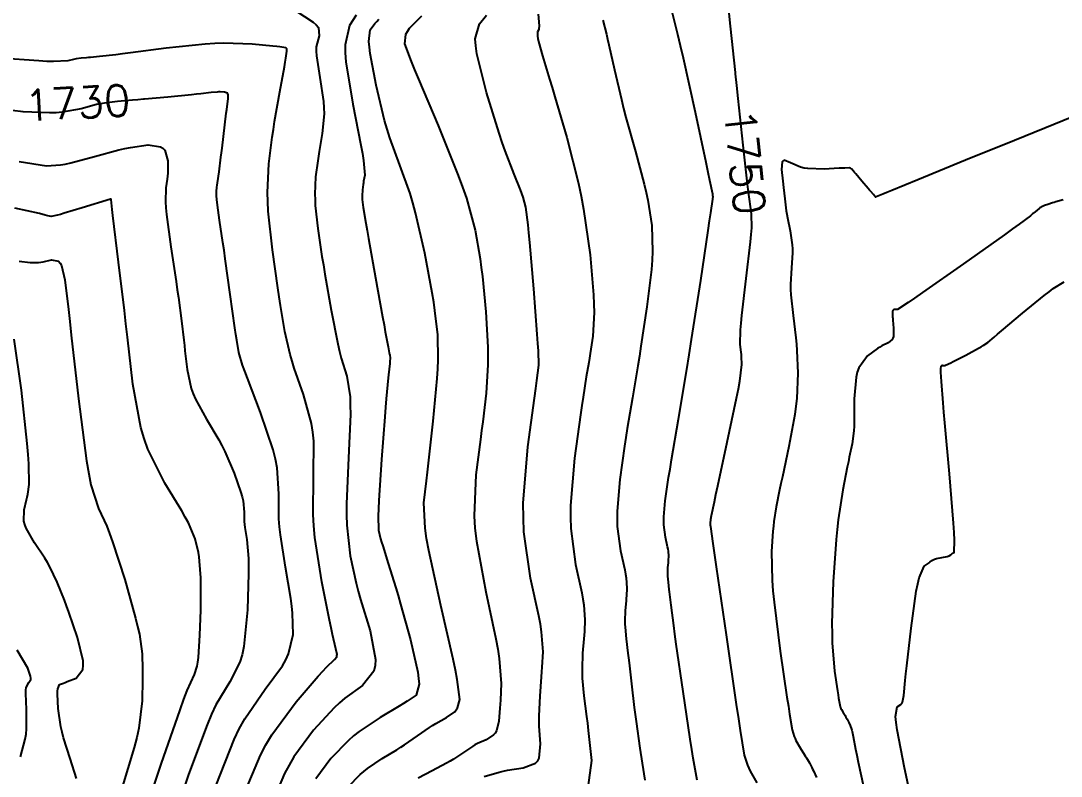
# Model space of a CAD drawing. Header units: metres. Extents: x 837476 to 838477, y 1189012 to 1191014.
# Drawn here: x 838095.2 to 838222.8, y 1190449 to 1190541.5 of the extents above; entities that cross this region are included whole.
import ezdxf

# ---------------------------------------------------------------- set-up
doc = ezdxf.new("R2010")
doc.units = ezdxf.units.M
doc.header["$LTSCALE"] = 0.3
doc.layers.add('COTAS 10', color=1, linetype='Continuous')
doc.layers.add('COTAS INT', color=252, linetype='Continuous')
doc.styles.get("Standard").update_dxf_attribs({"font": 'simplex.shx'})

msp = doc.modelspace()

# ---------------------------------------------------------------- linework, layer by layer
at = {"layer": 'COTAS 10'}
for points in [[(838185.482, 1190448.144), (838184.671, 1190449.562), (838184.494, 1190449.936), (838184.338, 1190450.302), (838183.943, 1190451.556), (838183.44, 1190454.546), (838183.215, 1190456.006), (838182.954, 1190457.74), (838181.7, 1190466.288), (838180.496, 1190474.613), (838180.08, 1190477.493), (838179.781, 1190479.566), (838179.775, 1190479.623), (838179.773, 1190479.636), (838179.772, 1190479.649), (838179.767, 1190479.687), (838179.764, 1190479.719), (838179.764, 1190479.735), (838179.765, 1190479.764), (838179.767, 1190479.79), (838179.767, 1190479.797), (838179.768, 1190479.803), (838179.769, 1190479.824), (838179.767, 1190479.852), (838179.765, 1190479.862), (838179.763, 1190479.873), (838179.752, 1190479.925), (838179.743, 1190479.99), (838179.742, 1190480.01), (838179.743, 1190480.032), (838179.75, 1190480.117), (838179.778, 1190480.294), (838179.791, 1190480.373), (838179.807, 1190480.465), (838179.883, 1190480.907), (838180.235, 1190482.603), (838180.425, 1190483.487), (838180.654, 1190484.55), (838181.816, 1190489.884), (838182.955, 1190495.304), (838183.171, 1190496.422), (838183.344, 1190497.373), (838183.606, 1190499.426), (838183.563, 1190500.389), (838183.543, 1190500.654), (838183.519, 1190500.917), (838183.404, 1190501.861), (838183.431, 1190503.67), (838183.497, 1190504.479), (838183.589, 1190505.421), (838184.133, 1190509.937), (838184.667, 1190514.433), (838184.753, 1190515.363), (838184.811, 1190516.156), (838184.799, 1190517.883), (838184.527, 1190519.681), (838184.422, 1190520.519), (838184.304, 1190521.505), (838183.771, 1190526.294), (838183.154, 1190532.029), (838182.983, 1190533.611), (838182.827, 1190535.052), (838182.812, 1190535.19), (838182.196, 1190540.874), (838181.772, 1190545.38)], [(838144.334, 1190542.109), (838142.808, 1190540.581), (838142.544, 1190540.201), (838142.348, 1190539.84), (838142.213, 1190538.694), (838143.037, 1190536.539), (838143.446, 1190535.542), (838143.933, 1190534.37), (838146.348, 1190528.694), (838148.828, 1190522.585), (838149.357, 1190521.14), (838149.817, 1190519.803), (838150.91, 1190515.867), (838151.502, 1190512.365), (838151.647, 1190511.301), (838151.784, 1190510.197), (838152.209, 1190505.867), (838152.438, 1190501.542), (838152.452, 1190500.439), (838152.443, 1190499.378), (838152.232, 1190495.89), (838151.824, 1190492.399), (838151.692, 1190491.336), (838151.552, 1190490.23), (838150.975, 1190485.89), (838150.777, 1190480.886), (838150.875, 1190479.362), (838151.04, 1190477.778), (838152.186, 1190471.558), (838153.438, 1190465.812), (838153.67, 1190464.526), (838153.851, 1190463.374), (838154.088, 1190460.316), (838153.992, 1190458.278), (838153.962, 1190457.768), (838153.932, 1190457.282), (838153.814, 1190455.723), (838153.5, 1190454.516), (838153.346, 1190454.252), (838153.162, 1190454.018), (838152.258, 1190453.425), (838151.165, 1190452.948), (838150.863, 1190452.787), (838150.561, 1190452.613), (838149.473, 1190451.88), (838148.22, 1190451.035), (838147.814, 1190450.79), (838147.383, 1190450.54), (838145.614, 1190449.601), (838143.896, 1190448.704)], [(838119.117, 1190447.88), (838121.329, 1190453.436), (838121.975, 1190454.756), (838122.635, 1190455.983), (838125.141, 1190459.624), (838127.251, 1190462.491), (838127.662, 1190463.229), (838127.997, 1190463.942), (838128.583, 1190466.317), (838128.496, 1190468.931), (838128.408, 1190469.795), (838128.291, 1190470.721), (838127.638, 1190474.573), (838127.006, 1190478.535), (838126.903, 1190479.53), (838126.832, 1190480.481), (838126.833, 1190483.547), (838126.611, 1190486.77), (838126.399, 1190487.82), (838126.122, 1190488.939), (838124.576, 1190493.547), (838122.966, 1190497.745), (838122.648, 1190498.605), (838122.386, 1190499.333), (838121.9, 1190500.871), (838121.667, 1190502.379), (838121.564, 1190503.089), (838121.444, 1190503.925), (838120.871, 1190507.999), (838120.256, 1190512.378), (838120.109, 1190513.407), (838119.973, 1190514.355), (838119.565, 1190517.117), (838119.296, 1190518.941), (838119.247, 1190519.299), (838119.209, 1190519.593), (838119.164, 1190520.124), (838119.184, 1190520.269), (838119.187, 1190520.32), (838119.19, 1190520.375), (838119.191, 1190520.614), (838119.233, 1190521.15), (838119.262, 1190521.393), (838119.297, 1190521.677), (838119.486, 1190523.044), (838119.729, 1190524.825), (838119.798, 1190525.37), (838119.869, 1190525.937), (838120.376, 1190530.21), (838120.432, 1190530.65), (838120.483, 1190531.036), (838120.627, 1190531.983), (838120.622, 1190532.472), (838120.579, 1190532.569), (838120.518, 1190532.65), (838120.149, 1190532.804), (838119.608, 1190532.822), (838119.438, 1190532.816), (838119.259, 1190532.806), (838118.544, 1190532.733), (838117.26, 1190532.588), (838116.723, 1190532.533), (838116.107, 1190532.471), (838113.229, 1190532.195), (838110.338, 1190531.931), (838110.214, 1190531.919), (838109.512, 1190531.858), (838108.868, 1190531.803), (838107.022, 1190531.659), (838105.446, 1190531.46), (838104.972, 1190531.369), (838104.482, 1190531.264), (838102.573, 1190530.757), (838100.257, 1190530.328), (838099.509, 1190530.271), (838098.715, 1190530.242), (838095.462, 1190530.36), (838091.367, 1190530.88)], [(838095.164, 1190451.328), (838095.729, 1190453.501), (838095.819, 1190454.124), (838095.88, 1190454.757), (838095.862, 1190457.119), (838095.781, 1190459.102), (838095.803, 1190459.495), (838095.845, 1190459.821), (838096.154, 1190460.438), (838096.403, 1190460.816), (838096.406, 1190460.993), (838096.38, 1190461.2), (838096.049, 1190462.206), (838094.734, 1190464.423)]]:
    msp.add_lwpolyline(points, dxfattribs=at)
at = {"layer": 'COTAS INT'}
for points in [[(838128.89, 1190542.77), (838131.048, 1190541.366), (838131.41, 1190541.021), (838131.669, 1190540.695), (838131.753, 1190539.676), (838131.412, 1190538.349), (838131.404, 1190537.828), (838131.433, 1190537.241), (838131.849, 1190534.57), (838132.297, 1190531.63), (838132.345, 1190530.874), (838132.361, 1190530.144), (838132.148, 1190527.716), (838131.763, 1190525.527), (838131.671, 1190524.946), (838131.585, 1190524.377), (838131.328, 1190522.414), (838131.238, 1190520.291), (838131.258, 1190519.622), (838131.297, 1190518.916), (838131.599, 1190516.073), (838132.112, 1190512.668), (838132.284, 1190511.609), (838132.469, 1190510.5), (838133.246, 1190506.073), (838134.061, 1190501.936), (838134.27, 1190501.01), (838134.472, 1190500.179), (838135.14, 1190497.967), (838135.55, 1190495.465), (838135.589, 1190494.45), (838135.595, 1190493.296), (838135.347, 1190487.967), (838135.099, 1190482.329), (838135.105, 1190480.98), (838135.144, 1190479.724), (838135.555, 1190475.955), (838136.311, 1190472.617), (838136.568, 1190471.633), (838136.846, 1190470.622), (838138.018, 1190466.757), (838138.667, 1190463.277), (838138.614, 1190462.509), (838138.461, 1190461.827), (838137.066, 1190460.073), (838134.898, 1190458.507), (838134.256, 1190457.942), (838133.596, 1190457.322), (838131.065, 1190454.61), (838128.655, 1190451.314), (838128.072, 1190450.325), (838127.525, 1190449.304), (838125.854, 1190445.338)], [(838178.114, 1190448.491), (838177.634, 1190451.15), (838177.457, 1190452.247), (838177.261, 1190453.502), (838176.394, 1190459.336), (838175.564, 1190465.132), (838175.392, 1190466.362), (838175.245, 1190467.43), (838174.921, 1190469.931), (838174.772, 1190471.238), (838174.735, 1190471.552), (838174.7, 1190471.846), (838174.589, 1190472.734), (838174.521, 1190473.466), (838174.513, 1190473.661), (838174.509, 1190473.853), (838174.536, 1190474.519), (838174.586, 1190475.127), (838174.597, 1190475.282), (838174.607, 1190475.431), (838174.633, 1190475.923), (838174.584, 1190476.556), (838174.546, 1190476.795), (838174.498, 1190477.061), (838174.239, 1190478.251), (838174.033, 1190479.769), (838174.018, 1190480.242), (838174.023, 1190480.738), (838174.193, 1190482.718), (838174.621, 1190485.546), (838174.788, 1190486.577), (838174.977, 1190487.715), (838175.832, 1190492.718), (838176.852, 1190498.791), (838177.145, 1190500.603), (838177.442, 1190502.472), (838178.55, 1190509.694), (838179.469, 1190515.843), (838179.647, 1190517.035), (838179.791, 1190518.006), (838180.037, 1190519.67), (838180.06, 1190519.851), (838180.064, 1190519.886), (838180.067, 1190519.915), (838180.071, 1190519.969), (838180.064, 1190520.027), (838180.06, 1190520.059), (838180.055, 1190520.098), (838180.034, 1190520.298), (838179.692, 1190521.982), (838179.485, 1190522.957), (838179.231, 1190524.153), (838177.907, 1190530.306), (838176.436, 1190536.964), (838176.088, 1190538.477), (838175.765, 1190539.848), (838174.813, 1190543.603)], [(838136.312, 1190542.216), (838135.493, 1190540.978), (838134.957, 1190538.584), (838134.966, 1190537.605), (838135.043, 1190536.49), (838135.887, 1190531.322), (838136.895, 1190526.297), (838137.075, 1190525.273), (838137.211, 1190524.407), (838137.348, 1190522.606), (838137.218, 1190521.867), (838137.187, 1190521.67), (838137.158, 1190521.478), (838137.071, 1190520.815), (838137.041, 1190520.098), (838137.047, 1190519.872), (838137.06, 1190519.634), (838137.162, 1190518.674), (838137.482, 1190516.716), (838137.633, 1190515.849), (838137.81, 1190514.842), (838138.674, 1190510.03), (838139.544, 1190505.247), (838139.725, 1190504.259), (838139.88, 1190503.416), (838140.226, 1190501.582), (838140.371, 1190500.835), (838140.399, 1190500.677), (838140.423, 1190500.541), (838140.47, 1190500.226), (838140.444, 1190499.743), (838140.422, 1190499.501), (838140.395, 1190499.212), (838140.244, 1190497.778), (838140.002, 1190495.186), (838139.918, 1190494.167), (838139.825, 1190493.017), (838139.427, 1190487.778), (838139.092, 1190482.743), (838139.04, 1190481.723), (838139.006, 1190480.865), (838139.028, 1190479.115), (838139.296, 1190478.066), (838139.418, 1190477.649), (838139.559, 1190477.178), (838140.24, 1190475.022), (838141.15, 1190472.062), (838141.436, 1190471.084), (838141.737, 1190470.038), (838142.947, 1190465.689), (838143.853, 1190461.727), (838143.963, 1190460.924), (838144.011, 1190460.25), (838143.672, 1190458.879), (838142.544, 1190458.135), (838142.094, 1190457.856), (838141.584, 1190457.546), (838139.248, 1190456.16), (838136.662, 1190454.421), (838135.994, 1190453.887), (838135.349, 1190453.33), (838133.193, 1190451.131), (838131.356, 1190448.62)], [(838135.32, 1190447.653), (838136.802, 1190449.165), (838137.246, 1190449.547), (838137.705, 1190449.914), (838139.483, 1190451.11), (838141.288, 1190452.207), (838141.763, 1190452.511), (838142.228, 1190452.816), (838143.819, 1190453.92), (838145.29, 1190454.933), (838145.679, 1190455.181), (838146.059, 1190455.414), (838147.368, 1190456.137), (838148.388, 1190456.86), (838148.587, 1190457.094), (838148.749, 1190457.341), (838149.031, 1190458.355), (838148.697, 1190460.797), (838148.47, 1190461.944), (838148.186, 1190463.297), (838146.673, 1190469.885), (838145.203, 1190476.634), (838144.945, 1190478.088), (838144.752, 1190479.362), (838144.594, 1190482.466), (838144.933, 1190485.174), (838145.054, 1190486.199), (838145.186, 1190487.342), (838145.758, 1190492.466), (838146.242, 1190497.678), (838146.317, 1190498.878), (838146.367, 1190499.973), (838146.339, 1190503.047), (838145.971, 1190506.032), (838145.808, 1190507.07), (838145.617, 1190508.2), (838144.705, 1190513.047), (838143.576, 1190518.018), (838143.249, 1190519.226), (838142.915, 1190520.362), (838141.658, 1190523.858), (838140.42, 1190527.198), (838140.099, 1190528.236), (838139.787, 1190529.322), (838138.738, 1190533.653), (838138.028, 1190537.52), (838137.929, 1190538.315), (838137.873, 1190538.989), (838138.025, 1190540.428), (838138.608, 1190541.201), (838138.824, 1190541.456), (838139.064, 1190541.728)], [(838152.007, 1190448.917), (838153.823, 1190449.471), (838154.338, 1190449.593), (838154.858, 1190449.701), (838156.779, 1190449.976), (838158.296, 1190450.538), (838158.562, 1190450.827), (838158.761, 1190451.173), (838158.92, 1190452.905), (838158.74, 1190455.089), (838158.725, 1190455.721), (838158.725, 1190456.364), (838158.849, 1190458.785), (838159.042, 1190461.137), (838159.085, 1190461.737), (838159.123, 1190462.315), (838159.224, 1190464.218), (838159.034, 1190466.669), (838158.889, 1190467.593), (838158.703, 1190468.624), (838157.699, 1190473.231), (838156.876, 1190478.923), (838156.805, 1190480.637), (838156.802, 1190482.41), (838157.356, 1190489.315), (838158.17, 1190495.287), (838158.331, 1190496.473), (838158.463, 1190497.455), (838158.705, 1190499.315), (838158.645, 1190501.079), (838158.586, 1190502.001), (838158.509, 1190503.111), (838158.079, 1190508.688), (838157.596, 1190514.361), (838157.487, 1190515.532), (838157.387, 1190516.53), (838157.115, 1190518.688), (838156.768, 1190519.938), (838156.622, 1190520.362), (838156.454, 1190520.82), (838155.667, 1190522.76), (838154.581, 1190525.608), (838154.225, 1190526.639), (838153.845, 1190527.776), (838152.271, 1190532.76), (838151.091, 1190537.497), (838150.958, 1190538.478), (838150.91, 1190539.317), (838151.439, 1190541.153), (838152.273, 1190542.209)], [(838158.638, 1190542.331), (838158.727, 1190540.909), (838158.723, 1190540.553), (838158.706, 1190540.472), (838158.683, 1190540.399), (838158.543, 1190540.196), (838158.526, 1190539.648), (838158.579, 1190539.356), (838158.658, 1190539.005), (838159.155, 1190537.23), (838160.013, 1190534.376), (838160.319, 1190533.345), (838160.656, 1190532.208), (838162.123, 1190527.23), (838163.575, 1190521.583), (838163.903, 1190520.026), (838164.198, 1190518.47), (838164.996, 1190512.873), (838165.402, 1190507.943), (838165.45, 1190506.809), (838165.471, 1190505.775), (838165.315, 1190502.873), (838164.989, 1190500.744), (838164.902, 1190500.198), (838164.817, 1190499.67), (838164.523, 1190497.919), (838164.129, 1190495.395), (838163.981, 1190494.379), (838163.816, 1190493.226), (838163.078, 1190487.919), (838162.583, 1190482.15), (838162.57, 1190480.706), (838162.612, 1190479.328), (838163.212, 1190474.905), (838163.968, 1190471.436), (838164.108, 1190470.661), (838164.217, 1190469.965), (838164.36, 1190468.119), (838164.284, 1190466.687), (838164.255, 1190466.252), (838164.223, 1190465.8), (838164.078, 1190464.03), (838164, 1190462.088), (838164.01, 1190461.529), (838164.034, 1190460.96), (838164.234, 1190458.827), (838164.554, 1190456.276), (838164.653, 1190455.444), (838164.758, 1190454.557), (838165.175, 1190450.898), (838164.714, 1190447.576)], [(838166.561, 1190541.596), (838166.988, 1190539.906), (838167.134, 1190539.282), (838167.293, 1190538.591), (838167.968, 1190535.534), (838168.825, 1190531.872), (838169.098, 1190530.801), (838169.386, 1190529.704), (838170.558, 1190525.534), (838171.638, 1190521.506), (838171.869, 1190520.499), (838172.071, 1190519.539), (838172.554, 1190516.463), (838172.64, 1190513.245), (838172.592, 1190512.195), (838172.511, 1190511.076), (838171.959, 1190506.463), (838171.225, 1190501.675), (838171.03, 1190500.445), (838170.839, 1190499.258), (838170.178, 1190495.319), (838169.553, 1190491.555), (838169.385, 1190490.478), (838169.219, 1190489.386), (838168.636, 1190485.319), (838168.303, 1190481.444), (838168.294, 1190480.474), (838168.322, 1190479.549), (838168.726, 1190476.578), (838169.233, 1190474.249), (838169.327, 1190473.728), (838169.4, 1190473.261), (838169.497, 1190472.021), (838169.445, 1190471.059), (838169.426, 1190470.767), (838169.404, 1190470.463), (838169.307, 1190469.274), (838169.255, 1190467.971), (838169.261, 1190467.595), (838169.277, 1190467.213), (838169.411, 1190465.78), (838169.629, 1190464.043), (838169.698, 1190463.468), (838169.77, 1190462.854), (838170.061, 1190460.296), (838170.41, 1190457.367), (838170.519, 1190456.517), (838170.633, 1190455.651), (838171.087, 1190452.384), (838171.568, 1190449.263), (838171.699, 1190448.489)], [(838122.486, 1190446.609), (838124.555, 1190451.519), (838125.232, 1190452.784), (838125.954, 1190454.008), (838128.938, 1190458.089), (838131.654, 1190461.202), (838132.206, 1190461.816), (838132.673, 1190462.323), (838133.64, 1190463.259), (838133.914, 1190463.605), (838133.944, 1190463.739), (838133.955, 1190463.89), (838133.827, 1190464.575), (838133.403, 1190466.318), (838133.227, 1190467.137), (838133.025, 1190468.101), (838132.082, 1190472.794), (838131.255, 1190478.215), (838131.126, 1190479.638), (838131.04, 1190481.026), (838131.09, 1190485.757), (838131.103, 1190490.033), (838130.994, 1190491.135), (838130.836, 1190492.202), (838129.858, 1190495.757), (838128.719, 1190498.962), (838128.459, 1190499.807), (838128.224, 1190500.635), (838127.573, 1190503.472), (838127.038, 1190506.66), (838126.874, 1190507.708), (838126.704, 1190508.828), (838126.035, 1190513.472), (838125.533, 1190518.199), (838125.468, 1190519.371), (838125.435, 1190520.484), (838125.585, 1190524.012), (838126.012, 1190527.275), (838126.155, 1190528.221), (838126.308, 1190529.186), (838126.948, 1190532.826), (838127.511, 1190535.88), (838127.616, 1190536.475), (838127.698, 1190536.962), (838127.812, 1190537.818), (838127.792, 1190537.945), (838127.791, 1190537.973), (838127.791, 1190537.998), (838127.807, 1190538.061), (838127.803, 1190538.109), (838127.791, 1190538.125), (838127.774, 1190538.141), (838127.671, 1190538.208), (838126.96, 1190538.325), (838126.559, 1190538.373), (838126.07, 1190538.427), (838123.568, 1190538.68), (838120.078, 1190538.784), (838118.966, 1190538.745), (838117.791, 1190538.676), (838113.023, 1190538.179), (838108.616, 1190537.602), (838107.668, 1190537.482), (838106.839, 1190537.379), (838104.83, 1190537.151), (838103.729, 1190537.05), (838103.473, 1190537.027), (838103.237, 1190537.007), (838102.564, 1190536.955), (838101.988, 1190536.882), (838101.815, 1190536.849), (838101.636, 1190536.811), (838100.939, 1190536.626), (838099.209, 1190536.542), (838098.378, 1190536.568), (838097.394, 1190536.615), (838092.572, 1190536.959)], [(838227.782, 1190531.22), (838215.939, 1190526.429), (838213.339, 1190525.377), (838211.033, 1190524.442), (838205.161, 1190522.057), (838201.974, 1190520.756), (838201.363, 1190520.505), (838200.868, 1190520.301), (838200.06, 1190519.961), (838200.023, 1190519.941), (838200.014, 1190519.939), (838200.007, 1190519.938), (838199.986, 1190519.95), (838199.936, 1190520.009), (838199.911, 1190520.039), (838199.88, 1190520.074), (838199.726, 1190520.248), (838199.395, 1190520.627), (838199.253, 1190520.791), (838199.088, 1190520.982), (838198.311, 1190521.884), (838197.555, 1190522.765), (838197.404, 1190522.942), (838197.277, 1190523.089), (838197.031, 1190523.379), (838196.94, 1190523.46), (838196.911, 1190523.475), (838196.88, 1190523.488), (838196.758, 1190523.511), (838196.211, 1190523.491), (838195.913, 1190523.478), (838195.55, 1190523.46), (838193.712, 1190523.368), (838191.704, 1190523.417), (838191.235, 1190523.489), (838190.803, 1190523.585), (838189.556, 1190524.145), (838188.781, 1190524.454), (838188.646, 1190524.394), (838188.545, 1190524.27), (838188.471, 1190523.294), (838188.622, 1190521.9), (838188.706, 1190521.124), (838188.857, 1190519.717), (838189.052, 1190518.258), (838189.121, 1190517.837), (838189.197, 1190517.408), (838189.527, 1190515.797), (838189.779, 1190514.095), (838189.806, 1190513.609), (838189.814, 1190513.116), (838189.688, 1190511.281), (838189.568, 1190509.238), (838189.58, 1190508.613), (838189.611, 1190507.964), (838189.887, 1190505.405), (838190.223, 1190502.664), (838190.292, 1190501.898), (838190.35, 1190501.13), (838190.475, 1190498.333), (838190.34, 1190495.243), (838190.235, 1190494.29), (838190.101, 1190493.294), (838189.37, 1190489.348), (838188.568, 1190485.649), (838188.389, 1190484.81), (838188.228, 1190484.051), (838187.804, 1190481.978), (838187.532, 1190480.192), (838187.468, 1190479.614), (838187.408, 1190478.999), (838187.233, 1190476.476), (838187.309, 1190472.926), (838187.408, 1190471.664), (838187.541, 1190470.28), (838188.303, 1190464.275), (838189.127, 1190458.66), (838189.298, 1190457.523), (838189.445, 1190456.567), (838189.771, 1190454.621), (838190.023, 1190453.822), (838190.122, 1190453.589), (838190.235, 1190453.351), (838190.752, 1190452.448), (838191.29, 1190451.595), (838191.416, 1190451.388), (838191.533, 1190451.195), (838191.874, 1190450.602), (838192.18, 1190450.014), (838192.275, 1190449.822), (838192.374, 1190449.619), (838192.768, 1190448.781)], [(838094.992, 1190524.304), (838098.352, 1190523.761), (838100.035, 1190523.869), (838100.64, 1190523.975), (838101.305, 1190524.114), (838104.207, 1190524.889), (838107.222, 1190525.71), (838107.958, 1190525.878), (838108.65, 1190526.02), (838110.794, 1190526.317), (838112.299, 1190526.097), (838112.589, 1190525.914), (838112.824, 1190525.677), (838113.213, 1190524.378), (838113.194, 1190522.866), (838113.171, 1190522.494), (838113.141, 1190522.143), (838112.969, 1190521.046), (838112.931, 1190519.351), (838112.985, 1190518.623), (838113.067, 1190517.784), (838113.597, 1190513.82), (838114.228, 1190509.576), (838114.373, 1190508.56), (838114.505, 1190507.614), (838114.876, 1190504.772), (838115.158, 1190502.403), (838115.234, 1190501.754), (838115.308, 1190501.109), (838115.57, 1190498.807), (838116.089, 1190496.485), (838116.327, 1190495.827), (838116.605, 1190495.163), (838117.948, 1190492.711), (838119.445, 1190490.181), (838119.821, 1190489.467), (838120.18, 1190488.747), (838121.337, 1190486.101), (838122.164, 1190483.738), (838122.315, 1190483.196), (838122.433, 1190482.705), (838122.576, 1190481.337), (838122.575, 1190480.181), (838122.602, 1190479.823), (838122.641, 1190479.448), (838122.879, 1190477.954), (838123.089, 1190475.657), (838123.11, 1190474.776), (838123.115, 1190473.788), (838122.998, 1190469.332), (838122.526, 1190464.849), (838122.307, 1190463.843), (838122.05, 1190462.94), (838120.801, 1190460.529), (838119.115, 1190457.724), (838118.582, 1190456.572), (838118.019, 1190455.257), (838115.749, 1190449.151), (838113.434, 1190442.168)], [(838109.744, 1190442.47), (838112.381, 1190450.422), (838114.71, 1190457.077), (838115.189, 1190458.387), (838115.595, 1190459.465), (838116.462, 1190461.434), (838116.809, 1190462.452), (838116.887, 1190462.93), (838116.958, 1190463.494), (838117.15, 1190466.24), (838117.252, 1190469.326), (838117.267, 1190470.104), (838117.275, 1190470.848), (838117.253, 1190473.26), (838117.112, 1190475.327), (838117.045, 1190475.854), (838116.966, 1190476.362), (838116.582, 1190478.031), (838115.728, 1190480.017), (838115.354, 1190480.723), (838114.921, 1190481.498), (838112.856, 1190484.861), (838110.757, 1190489.041), (838110.302, 1190490.33), (838109.901, 1190491.676), (838108.907, 1190497.013), (838108.253, 1190502.777), (838108.066, 1190504.392), (838107.877, 1190506.016), (838107.172, 1190511.948), (838106.48, 1190517.688), (838106.391, 1190518.43), (838106.247, 1190519.621), (838106.245, 1190519.643), (838106.244, 1190519.648), (838106.245, 1190519.653), (838106.247, 1190519.67), (838106.241, 1190519.679), (838106.229, 1190519.679), (838106.195, 1190519.671), (838102.715, 1190518.603), (838100.497, 1190517.942), (838100.048, 1190517.817), (838099.669, 1190517.717), (838098.895, 1190517.563), (838098.491, 1190517.622), (838098.346, 1190517.655), (838098.186, 1190517.696), (838097.489, 1190517.907), (838094.458, 1190518.587)], [(838223.008, 1190519.614), (838222.091, 1190519.34), (838221.876, 1190519.274), (838221.677, 1190519.212), (838221.102, 1190519.024), (838220.706, 1190518.886), (838220.622, 1190518.855), (838220.548, 1190518.828), (838220.371, 1190518.758), (838220.213, 1190518.658), (838220.151, 1190518.612), (838220.081, 1190518.558), (838219.761, 1190518.298), (838219.417, 1190518.005), (838219.332, 1190517.931), (838219.251, 1190517.859), (838218.992, 1190517.625), (838217.59, 1190516.594), (838216.788, 1190516.02), (838215.807, 1190515.321), (838210.768, 1190511.757), (838205.751, 1190508.235), (838204.783, 1190507.562), (838203.998, 1190507.022), (838202.684, 1190506.162), (838202.56, 1190506.16), (838202.526, 1190506.159), (838202.491, 1190506.159), (838202.367, 1190506.157), (838202.253, 1190506.139), (838202.225, 1190506.129), (838202.199, 1190506.116), (838202.12, 1190506.048), (838202.068, 1190505.937), (838202.059, 1190505.896), (838202.053, 1190505.851), (838202.052, 1190505.655), (838202.085, 1190505.241), (838202.101, 1190505.06), (838202.12, 1190504.85), (838202.211, 1190503.848), (838202.177, 1190502.852), (838202.116, 1190502.645), (838202.033, 1190502.467), (838201.547, 1190502.074), (838200.776, 1190501.706), (838200.514, 1190501.545), (838200.229, 1190501.357), (838199.024, 1190500.464), (838197.954, 1190499.011), (838197.756, 1190498.47), (838197.599, 1190497.869), (838197.386, 1190495.199), (838197.382, 1190492.492), (838197.358, 1190491.868), (838197.324, 1190491.298), (838197.116, 1190489.694), (838196.775, 1190488.069), (838196.657, 1190487.486), (838196.528, 1190486.845), (838195.976, 1190484.05), (838195.42, 1190480.393), (838195.288, 1190479.209), (838195.166, 1190477.951), (838194.806, 1190472.786), (838194.651, 1190467.67), (838194.658, 1190466.442), (838194.686, 1190465.296), (838194.968, 1190461.839), (838195.322, 1190459.424), (838195.396, 1190458.934), (838195.459, 1190458.523), (838195.6, 1190457.686), (838195.708, 1190457.342), (838195.751, 1190457.242), (838195.799, 1190457.139), (838196.021, 1190456.751), (838196.253, 1190456.384), (838196.307, 1190456.295), (838196.358, 1190456.212), (838196.504, 1190455.957), (838196.636, 1190455.704), (838196.677, 1190455.622), (838196.719, 1190455.534), (838196.889, 1190455.174), (838197.053, 1190454.727), (838197.092, 1190454.585), (838197.128, 1190454.435), (838197.237, 1190453.827), (838197.533, 1190452.284), (838197.687, 1190451.544), (838197.873, 1190450.669), (838198.806, 1190446.379)], [(838094.981, 1190512.091), (838096.325, 1190511.896), (838097.353, 1190511.933), (838097.637, 1190511.967), (838097.921, 1190512.011), (838098.943, 1190512.257), (838099.817, 1190512.067), (838100.007, 1190511.836), (838100.175, 1190511.528), (838100.594, 1190509.773), (838101.012, 1190506.167), (838101.18, 1190504.693), (838101.37, 1190503.011), (838102.245, 1190495.219), (838103.242, 1190487.597), (838103.509, 1190486.023), (838103.773, 1190484.682), (838104.693, 1190481.775), (838105.734, 1190479.591), (838106.074, 1190478.706), (838106.436, 1190477.699), (838107.927, 1190473.048), (838109.253, 1190468.339), (838109.51, 1190467.296), (838109.719, 1190466.365), (838110.078, 1190463.943), (838110.107, 1190462.038), (838110.109, 1190461.434), (838110.108, 1190460.796), (838110.081, 1190458.213), (838109.659, 1190454.838), (838109.409, 1190453.701), (838109.102, 1190452.476), (838107.512, 1190447.318)], [(838204.552, 1190445.241), (838203.561, 1190449.986), (838202.652, 1190454.637), (838202.526, 1190455.533), (838202.455, 1190456.261), (838202.653, 1190457.476), (838203.112, 1190457.752), (838203.205, 1190457.886), (838203.284, 1190458.046), (838203.446, 1190458.835), (838203.627, 1190460.686), (838203.717, 1190461.515), (838203.825, 1190462.482), (838204.357, 1190467.119), (838204.993, 1190471.647), (838205.165, 1190472.545), (838205.336, 1190473.289), (838205.939, 1190474.691), (838206.45, 1190475.04), (838206.562, 1190475.121), (838206.661, 1190475.194), (838206.914, 1190475.398), (838207.203, 1190475.549), (838207.325, 1190475.588), (838207.465, 1190475.627), (838208.123, 1190475.756), (838208.764, 1190475.884), (838208.893, 1190475.92), (838209, 1190475.957), (838209.216, 1190476.097), (838209.327, 1190476.228), (838209.369, 1190476.259), (838209.417, 1190476.289), (838209.629, 1190476.379), (838209.692, 1190477.901), (838209.644, 1190478.833), (838209.568, 1190479.987), (838209.061, 1190485.998), (838208.488, 1190492.269), (838208.37, 1190493.586), (838208.271, 1190494.722), (838208.062, 1190497.311), (838208.003, 1190498.459), (838207.998, 1190498.686), (838207.999, 1190498.874), (838208.044, 1190499.227), (838208.121, 1190499.298), (838208.141, 1190499.309), (838208.162, 1190499.316), (838208.233, 1190499.31), (838208.314, 1190499.288), (838208.34, 1190499.284), (838208.368, 1190499.282), (838208.483, 1190499.285), (838208.955, 1190499.489), (838209.208, 1190499.614), (838209.514, 1190499.768), (838211.06, 1190500.574), (838212.621, 1190501.415), (838212.937, 1190501.592), (838213.203, 1190501.745), (838213.741, 1190502.098), (838214.52, 1190502.768), (838214.938, 1190503.121), (838215.442, 1190503.547), (838217.993, 1190505.693), (838220.677, 1190507.88), (838221.267, 1190508.333), (838221.789, 1190508.718), (838223.119, 1190509.557)], [(838102.008, 1190448.68), (838101.235, 1190451.123), (838100.421, 1190453.664), (838100.25, 1190454.335), (838100.102, 1190454.993), (838099.764, 1190457.253), (838099.676, 1190459.022), (838099.685, 1190459.37), (838099.71, 1190459.657), (838099.921, 1190460.182), (838100.42, 1190460.378), (838100.627, 1190460.458), (838100.863, 1190460.549), (838101.961, 1190460.969), (838102.775, 1190462.033), (838102.833, 1190462.531), (838102.817, 1190463.116), (838102.151, 1190465.961), (838101.075, 1190469.081), (838100.799, 1190469.839), (838100.534, 1190470.551), (838099.659, 1190472.74), (838098.739, 1190474.631), (838098.446, 1190475.156), (838098.136, 1190475.68), (838096.877, 1190477.577), (838095.845, 1190479.346), (838095.678, 1190479.79), (838095.563, 1190480.215), (838095.579, 1190481.585), (838095.89, 1190482.822), (838095.962, 1190483.163), (838096.028, 1190483.503), (838096.214, 1190484.727), (838096.161, 1190487.235), (838096.075, 1190488.385), (838095.959, 1190489.734), (838095.286, 1190496.25), (838094.381, 1190502.533)]]:
    msp.add_lwpolyline(points, dxfattribs=at)

# ---------------------------------------------------------------- texts
at = {"layer": 'COTAS 10', "char_height": 3.8, "attachment_point": 7}
for s, insert, rotation in [('1730', (838095.715, 1190529.218), 3.174), ('1750', (838181.391, 1190530.538), 275.99758)]:
    msp.add_mtext(s, dxfattribs=dict(at, insert=insert, rotation=rotation))

doc.saveas('drawing.dxf')
